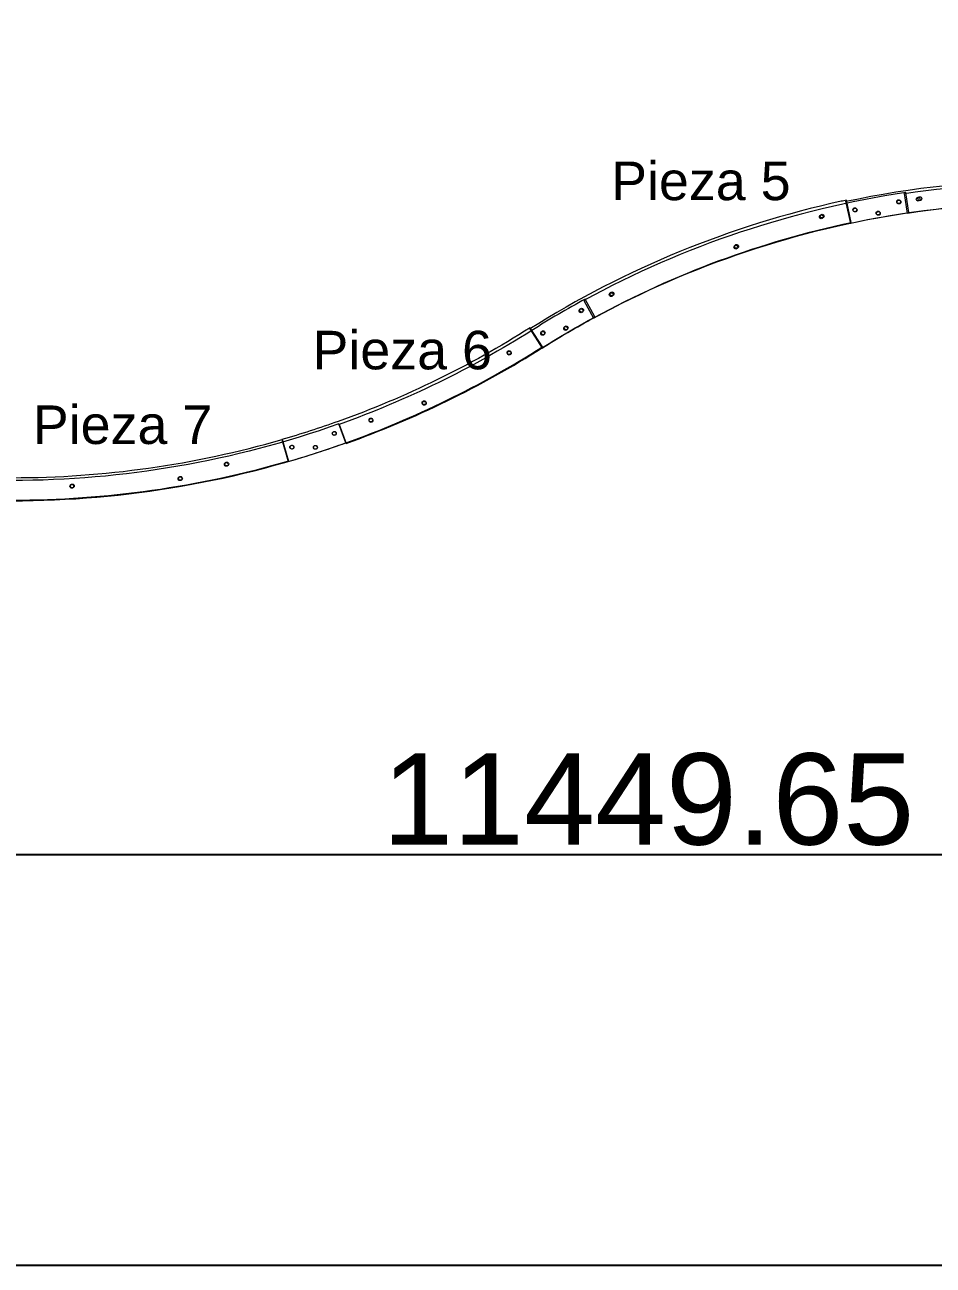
# Model space of a CAD drawing. Header units: millimetres. Extents: x -47944 to 26607, y -7127 to 10342.
# Drawn here: x -42202 to -40213, y -2751 to -34 of the extents above; entities that cross this region are included whole.
import ezdxf

# ---------------------------------------------------------------- set-up
doc = ezdxf.new("R2010")
doc.units = ezdxf.units.MM
doc.header["$MEASUREMENT"] = 0
doc.layers.add('CORTE', color=5, linetype='Continuous', lineweight=0)
doc.layers.add('MARCADO DE PISTAS', color=1, linetype='Continuous', lineweight=0)
doc.layers.add('PREDETERMINADO', color=7, linetype='Continuous')
doc.styles.add('PREDETERMINADO', font='arial.ttf')
doc.dimstyles.new('ESTILO DE COTA 01', dxfattribs={"dimscale": 200, "dimtxt": 1, "dimasz": 1, "dimexe": 0.5, "dimexo": 0.5, "dimgap": 0.09, "dimtad": 1, "dimtoh": 1, "dimzin": 1, "dimdsep": 46, "dimtxsty": 'PREDETERMINADO', "dimcen": 0.5, "dimazin": 0, "dimtfac": 1, "dimtdec": 4, "dimtix": 1, "dimtmove": 0, "dimatfit": 3, "dimfxl": 1, "dimtolj": 1, "dimtzin": 1, "dimarcsym": 0})

# ---------------------------------------------------------------- blocks, each defined once
blk = doc.blocks.new('BLOCK 85')
at = {"layer": 'CORTE', "color": 255, "lineweight": 5}
blk.add_open_spline([(4.5339, 4.233), (4.5339, 4.233), (4.5427, 4.1739), (4.5427, 4.1739), (4.8701, 4.2225), (5.2036, 4.2128), (5.5276, 4.1453), (5.5276, 4.1453), (5.703, 4.1087), (5.703, 4.1087), (5.703, 4.1087), (5.7152, 4.1672), (5.7152, 4.1672), (5.7152, 4.1672), (5.5398, 4.2037), (5.5398, 4.2037), (5.2088, 4.2727), (4.8683, 4.2826), (4.5339, 4.233)], degree=3, knots=[0, 0, 0, 0, 1, 1, 1, 2, 2, 2, 3, 3, 3, 4, 4, 4, 5, 5, 5, 6, 6, 6, 6], dxfattribs=at)
blk = doc.blocks.new('BLOCK 86')
at = {"layer": 'CORTE', "color": 255, "lineweight": 5}
blk.add_open_spline([(4.5798, 4.2161), (4.5798, 4.2192), (4.5773, 4.2217), (4.5742, 4.2217), (4.5711, 4.2217), (4.5686, 4.2192), (4.5686, 4.2161), (4.5686, 4.213), (4.5711, 4.2105), (4.5742, 4.2105), (4.5773, 4.2105), (4.5798, 4.213), (4.5798, 4.2161), (4.5798, 4.2161), (4.5798, 4.2161), (4.5798, 4.2161)], degree=3, knots=[0, 0, 0, 0, 1, 1, 1, 2, 2, 2, 3, 3, 3, 4, 4, 4, 5, 5, 5, 5], dxfattribs=at)
blk = doc.blocks.new('BLOCK 87')
at = {"layer": 'CORTE', "color": 255, "lineweight": 5}
blk.add_open_spline([(4.7398, 4.2181), (4.7398, 4.2212), (4.7373, 4.2237), (4.7342, 4.2237), (4.7312, 4.2237), (4.7287, 4.2212), (4.7287, 4.2181), (4.7287, 4.215), (4.7312, 4.2125), (4.7342, 4.2125), (4.7373, 4.2125), (4.7398, 4.215), (4.7398, 4.2181), (4.7398, 4.2181), (4.7398, 4.2181), (4.7398, 4.2181)], degree=3, knots=[0, 0, 0, 0, 1, 1, 1, 2, 2, 2, 3, 3, 3, 4, 4, 4, 5, 5, 5, 5], dxfattribs=at)
blk = doc.blocks.new('BLOCK 88')
at = {"layer": 'CORTE', "color": 255, "lineweight": 5}
blk.add_open_spline([(5.4242, 4.2036), (5.4242, 4.2067), (5.4217, 4.2092), (5.4186, 4.2092), (5.4155, 4.2092), (5.413, 4.2067), (5.413, 4.2036), (5.413, 4.2005), (5.4155, 4.198), (5.4186, 4.198), (5.4217, 4.198), (5.4242, 4.2005), (5.4242, 4.2036), (5.4242, 4.2036), (5.4242, 4.2036), (5.4242, 4.2036)], degree=3, knots=[0, 0, 0, 0, 1, 1, 1, 2, 2, 2, 3, 3, 3, 4, 4, 4, 5, 5, 5, 5], dxfattribs=at)
blk = doc.blocks.new('BLOCK 89')
at = {"layer": 'CORTE', "color": 255, "lineweight": 5}
blk.add_open_spline([(5.5628, 4.1772), (5.5628, 4.1804), (5.5603, 4.1829), (5.5572, 4.1829), (5.554, 4.1829), (5.5515, 4.1804), (5.5515, 4.1772), (5.5515, 4.1741), (5.554, 4.1715), (5.5572, 4.1715), (5.5603, 4.1715), (5.5628, 4.1741), (5.5628, 4.1772), (5.5628, 4.1772), (5.5628, 4.1772), (5.5628, 4.1772)], degree=3, knots=[0, 0, 0, 0, 1, 1, 1, 2, 2, 2, 3, 3, 3, 4, 4, 4, 5, 5, 5, 5], dxfattribs=at)
blk = doc.blocks.new('BLOCK 90')
at = {"layer": 'CORTE', "color": 255, "lineweight": 5}
blk.add_open_spline([(5.624, 4.1416), (5.624, 4.1447), (5.6215, 4.1473), (5.6184, 4.1473), (5.6152, 4.1473), (5.6127, 4.1447), (5.6127, 4.1416), (5.6127, 4.1384), (5.6152, 4.1359), (5.6184, 4.1359), (5.6215, 4.1359), (5.624, 4.1384), (5.624, 4.1416), (5.624, 4.1416), (5.624, 4.1416), (5.624, 4.1416)], degree=3, knots=[0, 0, 0, 0, 1, 1, 1, 2, 2, 2, 3, 3, 3, 4, 4, 4, 5, 5, 5, 5], dxfattribs=at)
blk = doc.blocks.new('BLOCK 91')
at = {"layer": 'CORTE', "color": 255, "lineweight": 5}
blk.add_open_spline([(5.6943, 4.1498), (5.6943, 4.1529), (5.6918, 4.1555), (5.6887, 4.1555), (5.6855, 4.1555), (5.683, 4.1529), (5.683, 4.1498), (5.683, 4.1466), (5.6855, 4.1441), (5.6887, 4.1441), (5.6918, 4.1441), (5.6943, 4.1466), (5.6943, 4.1498), (5.6943, 4.1498), (5.6943, 4.1498), (5.6943, 4.1498)], degree=3, knots=[0, 0, 0, 0, 1, 1, 1, 2, 2, 2, 3, 3, 3, 4, 4, 4, 5, 5, 5, 5], dxfattribs=at)
blk = doc.blocks.new('BLOCK 84')
at = {"layer": 'CORTE'}
for name in ['BLOCK 85', 'BLOCK 86', 'BLOCK 87', 'BLOCK 88', 'BLOCK 89', 'BLOCK 90', 'BLOCK 91']:
    blk.add_blockref(name, (0, 0), dxfattribs=at)
blk = doc.blocks.new('BLOCK 77')
at = {"layer": 'CORTE', "color": 255, "lineweight": 5}
blk.add_open_spline([(4.6103, 4.0981), (4.6103, 4.0981), (4.619, 4.039), (4.619, 4.039), (4.2929, 3.9906), (3.9778, 3.8851), (3.6883, 3.7273), (3.6883, 3.7273), (3.6597, 3.7797), (3.6597, 3.7797), (3.9554, 3.9409), (4.2772, 4.0486), (4.6103, 4.0981)], degree=3, knots=[0, 0, 0, 0, 1, 1, 1, 2, 2, 2, 3, 3, 3, 4, 4, 4, 4], dxfattribs=at)
blk = doc.blocks.new('BLOCK 78')
at = {"layer": 'CORTE', "color": 255, "lineweight": 5}
blk.add_open_spline([(3.746, 3.7969), (3.746, 3.8), (3.7435, 3.8025), (3.7404, 3.8025), (3.7373, 3.8025), (3.7348, 3.8), (3.7348, 3.7969), (3.7348, 3.7938), (3.7373, 3.7913), (3.7404, 3.7913), (3.7435, 3.7913), (3.746, 3.7938), (3.746, 3.7969), (3.746, 3.7969), (3.746, 3.7969), (3.746, 3.7969)], degree=3, knots=[0, 0, 0, 0, 1, 1, 1, 2, 2, 2, 3, 3, 3, 4, 4, 4, 5, 5, 5, 5], dxfattribs=at)
blk = doc.blocks.new('BLOCK 79')
at = {"layer": 'CORTE', "color": 255, "lineweight": 5}
blk.add_open_spline([(4.1139, 3.937), (4.1139, 3.9401), (4.1113, 3.9427), (4.1082, 3.9427), (4.1052, 3.9427), (4.1027, 3.9401), (4.1027, 3.937), (4.1027, 3.934), (4.1052, 3.9315), (4.1082, 3.9315), (4.1113, 3.9315), (4.1139, 3.934), (4.1139, 3.937), (4.1139, 3.937), (4.1139, 3.937), (4.1139, 3.937)], degree=3, knots=[0, 0, 0, 0, 1, 1, 1, 2, 2, 2, 3, 3, 3, 4, 4, 4, 5, 5, 5, 5], dxfattribs=at)
blk = doc.blocks.new('BLOCK 80')
at = {"layer": 'CORTE', "color": 255, "lineweight": 5}
blk.add_open_spline([(4.3663, 4.0266), (4.3663, 4.0297), (4.3638, 4.0322), (4.3607, 4.0322), (4.3576, 4.0322), (4.3551, 4.0297), (4.3551, 4.0266), (4.3551, 4.0235), (4.3576, 4.021), (4.3607, 4.021), (4.3638, 4.021), (4.3663, 4.0235), (4.3663, 4.0266), (4.3663, 4.0266), (4.3663, 4.0266), (4.3663, 4.0266)], degree=3, knots=[0, 0, 0, 0, 1, 1, 1, 2, 2, 2, 3, 3, 3, 4, 4, 4, 5, 5, 5, 5], dxfattribs=at)
blk = doc.blocks.new('BLOCK 81')
at = {"layer": 'CORTE', "color": 255, "lineweight": 5}
blk.add_open_spline([(4.4652, 4.0475), (4.4652, 4.0507), (4.4627, 4.0532), (4.4595, 4.0532), (4.4564, 4.0532), (4.4539, 4.0507), (4.4539, 4.0475), (4.4539, 4.0444), (4.4564, 4.0418), (4.4595, 4.0418), (4.4627, 4.0418), (4.4652, 4.0444), (4.4652, 4.0475), (4.4652, 4.0475), (4.4652, 4.0475), (4.4652, 4.0475)], degree=3, knots=[0, 0, 0, 0, 1, 1, 1, 2, 2, 2, 3, 3, 3, 4, 4, 4, 5, 5, 5, 5], dxfattribs=at)
blk = doc.blocks.new('BLOCK 82')
at = {"layer": 'CORTE', "color": 255, "lineweight": 5}
blk.add_open_spline([(4.5339, 4.0377), (4.5339, 4.0409), (4.5314, 4.0434), (4.5282, 4.0434), (4.5251, 4.0434), (4.5225, 4.0409), (4.5225, 4.0377), (4.5225, 4.0346), (4.5251, 4.0321), (4.5282, 4.0321), (4.5314, 4.0321), (4.5339, 4.0346), (4.5339, 4.0377), (4.5339, 4.0377), (4.5339, 4.0377), (4.5339, 4.0377)], degree=3, knots=[0, 0, 0, 0, 1, 1, 1, 2, 2, 2, 3, 3, 3, 4, 4, 4, 5, 5, 5, 5], dxfattribs=at)
blk = doc.blocks.new('BLOCK 83')
at = {"layer": 'CORTE', "color": 255, "lineweight": 5}
blk.add_open_spline([(4.5946, 4.0711), (4.5946, 4.0743), (4.5921, 4.0768), (4.5889, 4.0768), (4.5858, 4.0768), (4.5833, 4.0743), (4.5833, 4.0711), (4.5833, 4.068), (4.5858, 4.0655), (4.5889, 4.0655), (4.5921, 4.0655), (4.5946, 4.068), (4.5946, 4.0711), (4.5946, 4.0711), (4.5946, 4.0711), (4.5946, 4.0711)], degree=3, knots=[0, 0, 0, 0, 1, 1, 1, 2, 2, 2, 3, 3, 3, 4, 4, 4, 5, 5, 5, 5], dxfattribs=at)
blk = doc.blocks.new('BLOCK 76')
at = {"layer": 'CORTE'}
for name in ['BLOCK 77', 'BLOCK 83', 'BLOCK 80', 'BLOCK 81', 'BLOCK 82', 'BLOCK 79', 'BLOCK 78']:
    blk.add_blockref(name, (0, 0), dxfattribs=at)
blk = doc.blocks.new('BLOCK 61')
at = {"layer": 'CORTE', "color": 255, "lineweight": 5}
blk.add_open_spline([(2.9733, 3.5206), (2.9733, 3.5236), (2.9708, 3.5261), (2.9677, 3.5261), (2.9646, 3.5261), (2.9621, 3.5236), (2.9621, 3.5206), (2.9621, 3.5174), (2.9646, 3.5149), (2.9677, 3.5149), (2.9708, 3.5149), (2.9733, 3.5174), (2.9733, 3.5206), (2.9733, 3.5206), (2.9733, 3.5206), (2.9733, 3.5206)], degree=3, knots=[0, 0, 0, 0, 1, 1, 1, 2, 2, 2, 3, 3, 3, 4, 4, 4, 5, 5, 5, 5], dxfattribs=at)
blk = doc.blocks.new('BLOCK 62')
at = {"layer": 'CORTE', "color": 255, "lineweight": 5}
blk.add_open_spline([(3.1303, 3.5714), (3.1303, 3.5745), (3.1278, 3.577), (3.1247, 3.577), (3.1216, 3.577), (3.1191, 3.5745), (3.1191, 3.5714), (3.1191, 3.5683), (3.1216, 3.5658), (3.1247, 3.5658), (3.1278, 3.5658), (3.1303, 3.5683), (3.1303, 3.5714), (3.1303, 3.5714), (3.1303, 3.5714), (3.1303, 3.5714)], degree=3, knots=[0, 0, 0, 0, 1, 1, 1, 2, 2, 2, 3, 3, 3, 4, 4, 4, 5, 5, 5, 5], dxfattribs=at)
blk = doc.blocks.new('BLOCK 63')
at = {"layer": 'CORTE', "color": 255, "lineweight": 5}
blk.add_open_spline([(3.3812, 3.7196), (3.3812, 3.7227), (3.3786, 3.7252), (3.3756, 3.7252), (3.3725, 3.7252), (3.37, 3.7227), (3.37, 3.7196), (3.37, 3.7165), (3.3725, 3.714), (3.3756, 3.714), (3.3786, 3.714), (3.3812, 3.7165), (3.3812, 3.7196), (3.3812, 3.7196), (3.3812, 3.7196), (3.3812, 3.7196)], degree=3, knots=[0, 0, 0, 0, 1, 1, 1, 2, 2, 2, 3, 3, 3, 4, 4, 4, 5, 5, 5, 5], dxfattribs=at)
blk = doc.blocks.new('BLOCK 64')
at = {"layer": 'CORTE', "color": 255, "lineweight": 5}
blk.add_open_spline([(2.874, 3.5092), (3.073, 3.5804), (3.2635, 3.6734), (3.4421, 3.7865), (3.4937, 3.8191), (3.5464, 3.85), (3.5999, 3.8792), (3.5999, 3.8792), (3.6285, 3.8267), (3.6285, 3.8267), (3.5761, 3.7981), (3.5246, 3.7679), (3.4741, 3.736), (3.2918, 3.6206), (3.0973, 3.5257), (2.8941, 3.453), (2.8941, 3.453), (2.874, 3.5092), (2.874, 3.5092)], degree=3, knots=[0, 0, 0, 0, 1, 1, 1, 2, 2, 2, 3, 3, 3, 4, 4, 4, 5, 5, 5, 6, 6, 6, 6], dxfattribs=at)
blk = doc.blocks.new('BLOCK 65')
at = {"layer": 'CORTE', "color": 255, "lineweight": 5}
blk.add_open_spline([(3.4815, 3.7798), (3.4815, 3.7829), (3.479, 3.7854), (3.4759, 3.7854), (3.4727, 3.7854), (3.4702, 3.7829), (3.4702, 3.7798), (3.4702, 3.7767), (3.4727, 3.7741), (3.4759, 3.7741), (3.479, 3.7741), (3.4815, 3.7767), (3.4815, 3.7798), (3.4815, 3.7798), (3.4815, 3.7798), (3.4815, 3.7798)], degree=3, knots=[0, 0, 0, 0, 1, 1, 1, 2, 2, 2, 3, 3, 3, 4, 4, 4, 5, 5, 5, 5], dxfattribs=at)
blk = doc.blocks.new('BLOCK 66')
at = {"layer": 'CORTE', "color": 255, "lineweight": 5}
blk.add_open_spline([(3.5494, 3.7942), (3.5494, 3.7974), (3.5469, 3.7999), (3.5437, 3.7999), (3.5406, 3.7999), (3.5381, 3.7974), (3.5381, 3.7942), (3.5381, 3.7911), (3.5406, 3.7886), (3.5437, 3.7886), (3.5469, 3.7886), (3.5494, 3.7911), (3.5494, 3.7942), (3.5494, 3.7942), (3.5494, 3.7942), (3.5494, 3.7942)], degree=3, knots=[0, 0, 0, 0, 1, 1, 1, 2, 2, 2, 3, 3, 3, 4, 4, 4, 5, 5, 5, 5], dxfattribs=at)
blk = doc.blocks.new('BLOCK 67')
at = {"layer": 'CORTE', "color": 255, "lineweight": 5}
blk.add_open_spline([(3.5949, 3.8465), (3.5949, 3.8496), (3.5924, 3.8522), (3.5892, 3.8522), (3.5861, 3.8522), (3.5836, 3.8496), (3.5836, 3.8465), (3.5836, 3.8434), (3.5861, 3.8408), (3.5892, 3.8408), (3.5924, 3.8408), (3.5949, 3.8434), (3.5949, 3.8465), (3.5949, 3.8465), (3.5949, 3.8465), (3.5949, 3.8465)], degree=3, knots=[0, 0, 0, 0, 1, 1, 1, 2, 2, 2, 3, 3, 3, 4, 4, 4, 5, 5, 5, 5], dxfattribs=at)
blk = doc.blocks.new('BLOCK 60')
at = {"layer": 'CORTE'}
for name in ['BLOCK 64', 'BLOCK 67', 'BLOCK 65', 'BLOCK 66', 'BLOCK 63', 'BLOCK 62', 'BLOCK 61']:
    blk.add_blockref(name, (0, 0), dxfattribs=at)
blk = doc.blocks.new('*D267')
at = {"layer": 'Defpoints', "color": 0}
for p in [(-46561.6, -1076.2), (-35111.9, -1076.2), (-35111.9, -1851.2)]:
    blk.add_point(p, dxfattribs=at)
at = {"layer": 'MARCADO DE PISTAS', "color": 0, "lineweight": -2}
for p, q in [((-46561.6, -1176.2), (-46561.6, -1951.2)), ((-35111.9, -1176.2), (-35111.9, -1951.2)), ((-46361.6, -1851.2), (-35311.9, -1851.2))]:
    blk.add_line(p, q, dxfattribs=at)
at = {"layer": 'MARCADO DE PISTAS', "color": 0}
for points in [[(-46361.6, -1817.9), (-46361.6, -1884.5), (-46561.6, -1851.2)], [(-35311.9, -1884.5), (-35311.9, -1817.9), (-35111.9, -1851.2)]]:
    blk.add_solid(points, dxfattribs=at)
at = {"layer": 'MARCADO DE PISTAS', "color": 0, "insert": (-40836.7, -1731.1), "char_height": 200, "attachment_point": 5, "style": 'PREDETERMINADO'}
blk.add_mtext('\\A1;11449.65', dxfattribs=at)
blk = doc.blocks.new('BLOCK 53')
at = {"layer": 'CORTE', "color": 255, "lineweight": 5}
blk.add_open_spline([(3.3812, 4.0518), (3.3812, 4.0518), (3.4171, 3.995), (3.4171, 3.995), (3.2348, 3.8796), (3.0403, 3.7846), (2.8372, 3.712), (2.7809, 3.6919), (2.7241, 3.6735), (2.6667, 3.6568), (2.6667, 3.6568), (2.648, 3.7214), (2.648, 3.7214), (2.7041, 3.7376), (2.7596, 3.7556), (2.8146, 3.7752), (3.013, 3.8462), (3.2031, 3.939), (3.3812, 4.0518)], degree=3, knots=[0, 0, 0, 0, 1, 1, 1, 2, 2, 2, 3, 3, 3, 4, 4, 4, 5, 5, 5, 6, 6, 6, 6], dxfattribs=at)
blk = doc.blocks.new('BLOCK 54')
at = {"layer": 'CORTE', "color": 255, "lineweight": 5}
blk.add_open_spline([(2.9164, 3.7795), (2.9164, 3.7826), (2.9139, 3.7851), (2.9108, 3.7851), (2.9077, 3.7851), (2.9052, 3.7826), (2.9052, 3.7795), (2.9052, 3.7764), (2.9077, 3.7739), (2.9108, 3.7739), (2.9139, 3.7739), (2.9164, 3.7764), (2.9164, 3.7795), (2.9164, 3.7795), (2.9164, 3.7795), (2.9164, 3.7795)], degree=3, knots=[0, 0, 0, 0, 1, 1, 1, 2, 2, 2, 3, 3, 3, 4, 4, 4, 5, 5, 5, 5], dxfattribs=at)
blk = doc.blocks.new('BLOCK 55')
at = {"layer": 'CORTE', "color": 255, "lineweight": 5}
blk.add_open_spline([(3.0733, 3.8303), (3.0733, 3.8334), (3.0708, 3.8359), (3.0677, 3.8359), (3.0646, 3.8359), (3.0621, 3.8334), (3.0621, 3.8303), (3.0621, 3.8272), (3.0646, 3.8248), (3.0677, 3.8248), (3.0708, 3.8248), (3.0733, 3.8272), (3.0733, 3.8303), (3.0733, 3.8303), (3.0733, 3.8303), (3.0733, 3.8303)], degree=3, knots=[0, 0, 0, 0, 1, 1, 1, 2, 2, 2, 3, 3, 3, 4, 4, 4, 5, 5, 5, 5], dxfattribs=at)
blk = doc.blocks.new('BLOCK 56')
at = {"layer": 'CORTE', "color": 255, "lineweight": 5}
blk.add_open_spline([(3.3242, 3.9785), (3.3242, 3.9816), (3.3217, 3.9841), (3.3186, 3.9841), (3.3155, 3.9841), (3.313, 3.9816), (3.313, 3.9785), (3.313, 3.9755), (3.3155, 3.9729), (3.3186, 3.9729), (3.3217, 3.9729), (3.3242, 3.9755), (3.3242, 3.9785), (3.3242, 3.9785), (3.3242, 3.9785), (3.3242, 3.9785)], degree=3, knots=[0, 0, 0, 0, 1, 1, 1, 2, 2, 2, 3, 3, 3, 4, 4, 4, 5, 5, 5, 5], dxfattribs=at)
blk = doc.blocks.new('BLOCK 57')
at = {"layer": 'CORTE', "color": 255, "lineweight": 5}
blk.add_open_spline([(2.6836, 3.6992), (2.6836, 3.7023), (2.6811, 3.7048), (2.678, 3.7048), (2.6748, 3.7048), (2.6723, 3.7023), (2.6723, 3.6992), (2.6723, 3.696), (2.6748, 3.6935), (2.678, 3.6935), (2.6811, 3.6935), (2.6836, 3.696), (2.6836, 3.6992), (2.6836, 3.6992), (2.6836, 3.6992), (2.6836, 3.6992)], degree=3, knots=[0, 0, 0, 0, 1, 1, 1, 2, 2, 2, 3, 3, 3, 4, 4, 4, 5, 5, 5, 5], dxfattribs=at)
blk = doc.blocks.new('BLOCK 58')
at = {"layer": 'CORTE', "color": 255, "lineweight": 5}
blk.add_open_spline([(2.753, 3.6986), (2.753, 3.7018), (2.7505, 3.7043), (2.7473, 3.7043), (2.7442, 3.7043), (2.7417, 3.7018), (2.7417, 3.6986), (2.7417, 3.6955), (2.7442, 3.6929), (2.7473, 3.6929), (2.7505, 3.6929), (2.753, 3.6955), (2.753, 3.6986), (2.753, 3.6986), (2.753, 3.6986), (2.753, 3.6986)], degree=3, knots=[0, 0, 0, 0, 1, 1, 1, 2, 2, 2, 3, 3, 3, 4, 4, 4, 5, 5, 5, 5], dxfattribs=at)
blk = doc.blocks.new('BLOCK 59')
at = {"layer": 'CORTE', "color": 255, "lineweight": 5}
blk.add_open_spline([(2.8087, 3.7398), (2.8087, 3.7429), (2.8062, 3.7455), (2.8031, 3.7455), (2.7999, 3.7455), (2.7974, 3.7429), (2.7974, 3.7398), (2.7974, 3.7366), (2.7999, 3.7341), (2.8031, 3.7341), (2.8062, 3.7341), (2.8087, 3.7366), (2.8087, 3.7398), (2.8087, 3.7398), (2.8087, 3.7398), (2.8087, 3.7398)], degree=3, knots=[0, 0, 0, 0, 1, 1, 1, 2, 2, 2, 3, 3, 3, 4, 4, 4, 5, 5, 5, 5], dxfattribs=at)
blk = doc.blocks.new('BLOCK 52')
at = {"layer": 'CORTE'}
for name in ['BLOCK 53', 'BLOCK 56', 'BLOCK 55', 'BLOCK 54', 'BLOCK 59', 'BLOCK 57', 'BLOCK 58']:
    blk.add_blockref(name, (0, 0), dxfattribs=at)
blk = doc.blocks.new('BLOCK 69')
at = {"layer": 'CORTE', "color": 255, "lineweight": 5}
blk.add_open_spline([(3.5496, 4.2584), (3.5496, 4.2615), (3.5471, 4.2641), (3.544, 4.2641), (3.5409, 4.2641), (3.5384, 4.2615), (3.5384, 4.2584), (3.5384, 4.2553), (3.5409, 4.2528), (3.544, 4.2528), (3.5471, 4.2528), (3.5496, 4.2553), (3.5496, 4.2584), (3.5496, 4.2584), (3.5496, 4.2584), (3.5496, 4.2584)], degree=3, knots=[0, 0, 0, 0, 1, 1, 1, 2, 2, 2, 3, 3, 3, 4, 4, 4, 5, 5, 5, 5], dxfattribs=at)
blk = doc.blocks.new('BLOCK 70')
at = {"layer": 'CORTE', "color": 255, "lineweight": 5}
blk.add_open_spline([(3.9174, 4.3985), (3.9174, 4.4017), (3.9149, 4.4042), (3.9118, 4.4042), (3.9087, 4.4042), (3.9062, 4.4017), (3.9062, 4.3985), (3.9062, 4.3955), (3.9087, 4.393), (3.9118, 4.393), (3.9149, 4.393), (3.9174, 4.3955), (3.9174, 4.3985), (3.9174, 4.3985), (3.9174, 4.3985), (3.9174, 4.3985)], degree=3, knots=[0, 0, 0, 0, 1, 1, 1, 2, 2, 2, 3, 3, 3, 4, 4, 4, 5, 5, 5, 5], dxfattribs=at)
blk = doc.blocks.new('BLOCK 71')
at = {"layer": 'CORTE', "color": 255, "lineweight": 5}
blk.add_open_spline([(4.1699, 4.4881), (4.1699, 4.4912), (4.1673, 4.4937), (4.1643, 4.4937), (4.1612, 4.4937), (4.1587, 4.4912), (4.1587, 4.4881), (4.1587, 4.485), (4.1612, 4.4825), (4.1643, 4.4825), (4.1673, 4.4825), (4.1699, 4.485), (4.1699, 4.4881), (4.1699, 4.4881), (4.1699, 4.4881), (4.1699, 4.4881)], degree=3, knots=[0, 0, 0, 0, 1, 1, 1, 2, 2, 2, 3, 3, 3, 4, 4, 4, 5, 5, 5, 5], dxfattribs=at)
blk = doc.blocks.new('BLOCK 72')
at = {"layer": 'CORTE', "color": 255, "lineweight": 5}
blk.add_open_spline([(3.3014, 4.1548), (3.5836, 4.3329), (3.8946, 4.4604), (4.2205, 4.5317), (4.2257, 4.5329), (4.2309, 4.5339), (4.236, 4.5351), (4.236, 4.5351), (4.25, 4.4694), (4.25, 4.4694), (3.9851, 4.4129), (3.7297, 4.3184), (3.4918, 4.1888), (3.4394, 4.1602), (3.3879, 4.13), (3.3374, 4.0981), (3.3374, 4.0981), (3.3014, 4.1548), (3.3014, 4.1548)], degree=3, knots=[0, 0, 0, 0, 1, 1, 1, 2, 2, 2, 3, 3, 3, 4, 4, 4, 5, 5, 5, 6, 6, 6, 6], dxfattribs=at)
blk = doc.blocks.new('BLOCK 73')
at = {"layer": 'CORTE', "color": 255, "lineweight": 5}
blk.add_open_spline([(3.3448, 4.1418), (3.3448, 4.145), (3.3423, 4.1475), (3.3392, 4.1475), (3.336, 4.1475), (3.3335, 4.145), (3.3335, 4.1418), (3.3335, 4.1387), (3.336, 4.1361), (3.3392, 4.1361), (3.3423, 4.1361), (3.3448, 4.1387), (3.3448, 4.1418), (3.3448, 4.1418), (3.3448, 4.1418), (3.3448, 4.1418)], degree=3, knots=[0, 0, 0, 0, 1, 1, 1, 2, 2, 2, 3, 3, 3, 4, 4, 4, 5, 5, 5, 5], dxfattribs=at)
blk = doc.blocks.new('BLOCK 74')
at = {"layer": 'CORTE', "color": 255, "lineweight": 5}
blk.add_open_spline([(3.4127, 4.1563), (3.4127, 4.1594), (3.4102, 4.162), (3.407, 4.162), (3.4039, 4.162), (3.4014, 4.1594), (3.4014, 4.1563), (3.4014, 4.1532), (3.4039, 4.1506), (3.407, 4.1506), (3.4102, 4.1506), (3.4127, 4.1532), (3.4127, 4.1563), (3.4127, 4.1563), (3.4127, 4.1563), (3.4127, 4.1563)], degree=3, knots=[0, 0, 0, 0, 1, 1, 1, 2, 2, 2, 3, 3, 3, 4, 4, 4, 5, 5, 5, 5], dxfattribs=at)
blk = doc.blocks.new('BLOCK 75')
at = {"layer": 'CORTE', "color": 255, "lineweight": 5}
blk.add_open_spline([(3.4582, 4.2086), (3.4582, 4.2117), (3.4556, 4.2142), (3.4525, 4.2142), (3.4494, 4.2142), (3.4468, 4.2117), (3.4468, 4.2086), (3.4468, 4.2054), (3.4494, 4.2029), (3.4525, 4.2029), (3.4556, 4.2029), (3.4582, 4.2054), (3.4582, 4.2086), (3.4582, 4.2086), (3.4582, 4.2086), (3.4582, 4.2086)], degree=3, knots=[0, 0, 0, 0, 1, 1, 1, 2, 2, 2, 3, 3, 3, 4, 4, 4, 5, 5, 5, 5], dxfattribs=at)
blk = doc.blocks.new('BLOCK 68')
at = {"layer": 'CORTE'}
for name in ['BLOCK 72', 'BLOCK 71', 'BLOCK 70', 'BLOCK 69', 'BLOCK 75', 'BLOCK 73', 'BLOCK 74']:
    blk.add_blockref(name, (0, 0), dxfattribs=at)
blk = doc.blocks.new('BLOCK 93')
at = {"layer": 'CORTE', "color": 255, "lineweight": 5}
blk.add_open_spline([(5.4958, 4.4486), (5.1049, 4.5301), (4.7012, 4.5292), (4.3106, 4.446), (4.3106, 4.446), (4.3246, 4.3803), (4.3246, 4.3803), (4.7061, 4.4615), (5.1003, 4.4624), (5.4821, 4.3828), (5.4821, 4.3828), (5.4958, 4.4486), (5.4958, 4.4486)], degree=3, knots=[0, 0, 0, 0, 1, 1, 1, 2, 2, 2, 3, 3, 3, 4, 4, 4, 4], dxfattribs=at)
blk = doc.blocks.new('BLOCK 94')
at = {"layer": 'CORTE', "color": 255, "lineweight": 5}
blk.add_open_spline([(4.5343, 4.4536), (4.5343, 4.4567), (4.5318, 4.4592), (4.5287, 4.4592), (4.5256, 4.4592), (4.5231, 4.4567), (4.5231, 4.4536), (4.5231, 4.4505), (4.5256, 4.448), (4.5287, 4.448), (4.5318, 4.448), (4.5343, 4.4505), (4.5343, 4.4536), (4.5343, 4.4536), (4.5343, 4.4536), (4.5343, 4.4536)], degree=3, knots=[0, 0, 0, 0, 1, 1, 1, 2, 2, 2, 3, 3, 3, 4, 4, 4, 5, 5, 5, 5], dxfattribs=at)
blk = doc.blocks.new('BLOCK 95')
at = {"layer": 'CORTE', "color": 255, "lineweight": 5}
blk.add_open_spline([(4.6943, 4.4557), (4.6943, 4.4587), (4.6918, 4.4613), (4.6887, 4.4613), (4.6857, 4.4613), (4.6831, 4.4587), (4.6831, 4.4557), (4.6831, 4.4526), (4.6857, 4.4501), (4.6887, 4.4501), (4.6918, 4.4501), (4.6943, 4.4526), (4.6943, 4.4557), (4.6943, 4.4557), (4.6943, 4.4557), (4.6943, 4.4557)], degree=3, knots=[0, 0, 0, 0, 1, 1, 1, 2, 2, 2, 3, 3, 3, 4, 4, 4, 5, 5, 5, 5], dxfattribs=at)
blk = doc.blocks.new('BLOCK 96')
at = {"layer": 'CORTE', "color": 255, "lineweight": 5}
blk.add_open_spline([(5.3787, 4.4411), (5.3787, 4.4442), (5.3762, 4.4467), (5.3731, 4.4467), (5.37, 4.4467), (5.3675, 4.4442), (5.3675, 4.4411), (5.3675, 4.438), (5.37, 4.4355), (5.3731, 4.4355), (5.3762, 4.4355), (5.3787, 4.438), (5.3787, 4.4411), (5.3787, 4.4411), (5.3787, 4.4411), (5.3787, 4.4411)], degree=3, knots=[0, 0, 0, 0, 1, 1, 1, 2, 2, 2, 3, 3, 3, 4, 4, 4, 5, 5, 5, 5], dxfattribs=at)
blk = doc.blocks.new('BLOCK 97')
at = {"layer": 'CORTE', "color": 255, "lineweight": 5}
blk.add_open_spline([(4.3433, 4.4199), (4.3433, 4.4231), (4.3408, 4.4256), (4.3377, 4.4256), (4.3345, 4.4256), (4.332, 4.4231), (4.332, 4.4199), (4.332, 4.4168), (4.3345, 4.4143), (4.3377, 4.4143), (4.3408, 4.4143), (4.3433, 4.4168), (4.3433, 4.4199), (4.3433, 4.4199), (4.3433, 4.4199), (4.3433, 4.4199)], degree=3, knots=[0, 0, 0, 0, 1, 1, 1, 2, 2, 2, 3, 3, 3, 4, 4, 4, 5, 5, 5, 5], dxfattribs=at)
blk = doc.blocks.new('BLOCK 98')
at = {"layer": 'CORTE', "color": 255, "lineweight": 5}
blk.add_open_spline([(4.412, 4.4102), (4.412, 4.4133), (4.4095, 4.4159), (4.4064, 4.4159), (4.4032, 4.4159), (4.4007, 4.4133), (4.4007, 4.4102), (4.4007, 4.407), (4.4032, 4.4045), (4.4064, 4.4045), (4.4095, 4.4045), (4.412, 4.407), (4.412, 4.4102), (4.412, 4.4102), (4.412, 4.4102), (4.412, 4.4102)], degree=3, knots=[0, 0, 0, 0, 1, 1, 1, 2, 2, 2, 3, 3, 3, 4, 4, 4, 5, 5, 5, 5], dxfattribs=at)
blk = doc.blocks.new('BLOCK 99')
at = {"layer": 'CORTE', "color": 255, "lineweight": 5}
blk.add_open_spline([(4.4727, 4.4435), (4.4727, 4.4467), (4.4702, 4.4492), (4.4671, 4.4492), (4.4639, 4.4492), (4.4614, 4.4467), (4.4614, 4.4435), (4.4614, 4.4404), (4.4639, 4.4379), (4.4671, 4.4379), (4.4702, 4.4379), (4.4727, 4.4404), (4.4727, 4.4435), (4.4727, 4.4435), (4.4727, 4.4435), (4.4727, 4.4435)], degree=3, knots=[0, 0, 0, 0, 1, 1, 1, 2, 2, 2, 3, 3, 3, 4, 4, 4, 5, 5, 5, 5], dxfattribs=at)
blk = doc.blocks.new('BLOCK 92')
at = {"layer": 'CORTE'}
for name in ['BLOCK 93', 'BLOCK 99', 'BLOCK 94', 'BLOCK 95', 'BLOCK 96', 'BLOCK 97', 'BLOCK 98']:
    blk.add_blockref(name, (0, 0), dxfattribs=at)
blk = doc.blocks.new('BLOCK 45')
at = {"layer": 'CORTE', "color": 255, "lineweight": 5}
blk.add_open_spline([(2.0605, 3.1987), (2.0605, 3.2018), (2.0581, 3.2043), (2.055, 3.2043), (2.0519, 3.2043), (2.0494, 3.2018), (2.0494, 3.1987), (2.0494, 3.1956), (2.0519, 3.1931), (2.055, 3.1931), (2.0581, 3.1931), (2.0605, 3.1956), (2.0605, 3.1987), (2.0605, 3.1987), (2.0605, 3.1987), (2.0605, 3.1987)], degree=3, knots=[0, 0, 0, 0, 1, 1, 1, 2, 2, 2, 3, 3, 3, 4, 4, 4, 5, 5, 5, 5], dxfattribs=at)
blk = doc.blocks.new('BLOCK 46')
at = {"layer": 'CORTE', "color": 255, "lineweight": 5}
blk.add_open_spline([(2.38, 3.2211), (2.38, 3.2242), (2.3775, 3.2267), (2.3744, 3.2267), (2.3713, 3.2267), (2.3688, 3.2242), (2.3688, 3.2211), (2.3688, 3.218), (2.3713, 3.2155), (2.3744, 3.2155), (2.3775, 3.2155), (2.38, 3.218), (2.38, 3.2211), (2.38, 3.2211), (2.38, 3.2211), (2.38, 3.2211)], degree=3, knots=[0, 0, 0, 0, 1, 1, 1, 2, 2, 2, 3, 3, 3, 4, 4, 4, 5, 5, 5, 5], dxfattribs=at)
blk = doc.blocks.new('BLOCK 47')
at = {"layer": 'CORTE', "color": 255, "lineweight": 5}
blk.add_open_spline([(2.5167, 3.2635), (2.5167, 3.2666), (2.5142, 3.2691), (2.5111, 3.2691), (2.508, 3.2691), (2.5055, 3.2666), (2.5055, 3.2635), (2.5055, 3.2604), (2.508, 3.2579), (2.5111, 3.2579), (2.5142, 3.2579), (2.5167, 3.2604), (2.5167, 3.2635), (2.5167, 3.2635), (2.5167, 3.2635), (2.5167, 3.2635)], degree=3, knots=[0, 0, 0, 0, 1, 1, 1, 2, 2, 2, 3, 3, 3, 4, 4, 4, 5, 5, 5, 5], dxfattribs=at)
blk = doc.blocks.new('BLOCK 48')
at = {"layer": 'CORTE', "color": 255, "lineweight": 5}
blk.add_open_spline([(2.8635, 3.3269), (2.5473, 3.2138), (2.214, 3.156), (1.8782, 3.156), (1.8782, 3.156), (1.8782, 3.2157), (1.8782, 3.2157), (2.2072, 3.2157), (2.5337, 3.2723), (2.8434, 3.3831), (2.8434, 3.3831), (2.8635, 3.3269), (2.8635, 3.3269)], degree=3, knots=[0, 0, 0, 0, 1, 1, 1, 2, 2, 2, 3, 3, 3, 4, 4, 4, 4], dxfattribs=at)
blk = doc.blocks.new('BLOCK 49')
at = {"layer": 'CORTE', "color": 255, "lineweight": 5}
blk.add_open_spline([(2.71, 3.3141), (2.71, 3.3172), (2.7074, 3.3197), (2.7043, 3.3197), (2.7012, 3.3197), (2.6986, 3.3172), (2.6986, 3.3141), (2.6986, 3.3109), (2.7012, 3.3084), (2.7043, 3.3084), (2.7074, 3.3084), (2.71, 3.3109), (2.71, 3.3141), (2.71, 3.3141), (2.71, 3.3141), (2.71, 3.3141)], degree=3, knots=[0, 0, 0, 0, 1, 1, 1, 2, 2, 2, 3, 3, 3, 4, 4, 4, 5, 5, 5, 5], dxfattribs=at)
blk = doc.blocks.new('BLOCK 50')
at = {"layer": 'CORTE', "color": 255, "lineweight": 5}
blk.add_open_spline([(2.7794, 3.3135), (2.7794, 3.3167), (2.7768, 3.3192), (2.7737, 3.3192), (2.7706, 3.3192), (2.768, 3.3167), (2.768, 3.3135), (2.768, 3.3104), (2.7706, 3.3079), (2.7737, 3.3079), (2.7768, 3.3079), (2.7794, 3.3104), (2.7794, 3.3135), (2.7794, 3.3135), (2.7794, 3.3135), (2.7794, 3.3135)], degree=3, knots=[0, 0, 0, 0, 1, 1, 1, 2, 2, 2, 3, 3, 3, 4, 4, 4, 5, 5, 5, 5], dxfattribs=at)
blk = doc.blocks.new('BLOCK 51')
at = {"layer": 'CORTE', "color": 255, "lineweight": 5}
blk.add_open_spline([(2.8351, 3.3547), (2.8351, 3.3578), (2.8325, 3.3604), (2.8294, 3.3604), (2.8263, 3.3604), (2.8238, 3.3578), (2.8238, 3.3547), (2.8238, 3.3516), (2.8263, 3.3491), (2.8294, 3.3491), (2.8325, 3.3491), (2.8351, 3.3516), (2.8351, 3.3547), (2.8351, 3.3547), (2.8351, 3.3547), (2.8351, 3.3547)], degree=3, knots=[0, 0, 0, 0, 1, 1, 1, 2, 2, 2, 3, 3, 3, 4, 4, 4, 5, 5, 5, 5], dxfattribs=at)
blk = doc.blocks.new('BLOCK 44')
at = {"layer": 'CORTE'}
for name in ['BLOCK 48', 'BLOCK 51', 'BLOCK 49', 'BLOCK 50', 'BLOCK 47', 'BLOCK 46', 'BLOCK 45']:
    blk.add_blockref(name, (0, 0), dxfattribs=at)
blk = doc.blocks.new('BLOCK 37')
at = {"layer": 'CORTE', "color": 255, "lineweight": 5}
blk.add_open_spline([(2.0514, 3.6996), (2.0514, 3.7027), (2.0489, 3.7052), (2.0458, 3.7052), (2.0427, 3.7052), (2.0402, 3.7027), (2.0402, 3.6996), (2.0402, 3.6965), (2.0427, 3.694), (2.0458, 3.694), (2.0489, 3.694), (2.0514, 3.6965), (2.0514, 3.6996), (2.0514, 3.6996), (2.0514, 3.6996), (2.0514, 3.6996)], degree=3, knots=[0, 0, 0, 0, 1, 1, 1, 2, 2, 2, 3, 3, 3, 4, 4, 4, 5, 5, 5, 5], dxfattribs=at)
blk = doc.blocks.new('BLOCK 38')
at = {"layer": 'CORTE', "color": 255, "lineweight": 5}
blk.add_open_spline([(2.3708, 3.7219), (2.3708, 3.725), (2.3683, 3.7275), (2.3653, 3.7275), (2.3622, 3.7275), (2.3596, 3.725), (2.3596, 3.7219), (2.3596, 3.7188), (2.3622, 3.7163), (2.3653, 3.7163), (2.3683, 3.7163), (2.3708, 3.7188), (2.3708, 3.7219), (2.3708, 3.7219), (2.3708, 3.7219), (2.3708, 3.7219)], degree=3, knots=[0, 0, 0, 0, 1, 1, 1, 2, 2, 2, 3, 3, 3, 4, 4, 4, 5, 5, 5, 5], dxfattribs=at)
blk = doc.blocks.new('BLOCK 39')
at = {"layer": 'CORTE', "color": 255, "lineweight": 5}
blk.add_open_spline([(2.5076, 3.7643), (2.5076, 3.7674), (2.5051, 3.7699), (2.502, 3.7699), (2.4989, 3.7699), (2.4964, 3.7674), (2.4964, 3.7643), (2.4964, 3.7613), (2.4989, 3.7588), (2.502, 3.7588), (2.5051, 3.7588), (2.5076, 3.7613), (2.5076, 3.7643), (2.5076, 3.7643), (2.5076, 3.7643), (2.5076, 3.7643)], degree=3, knots=[0, 0, 0, 0, 1, 1, 1, 2, 2, 2, 3, 3, 3, 4, 4, 4, 5, 5, 5, 5], dxfattribs=at)
blk = doc.blocks.new('BLOCK 40')
at = {"layer": 'CORTE', "color": 255, "lineweight": 5}
blk.add_open_spline([(2.6652, 3.8371), (2.4065, 3.7621), (2.1385, 3.724), (1.8691, 3.724), (1.8691, 3.724), (1.6899, 3.724), (1.6899, 3.724), (1.6899, 3.724), (1.6899, 3.6568), (1.6899, 3.6568), (1.6899, 3.6568), (1.8691, 3.6568), (1.8691, 3.6568), (2.1448, 3.6568), (2.4191, 3.6958), (2.684, 3.7726), (2.684, 3.7726), (2.6652, 3.8371), (2.6652, 3.8371)], degree=3, knots=[0, 0, 0, 0, 1, 1, 1, 2, 2, 2, 3, 3, 3, 4, 4, 4, 5, 5, 5, 6, 6, 6, 6], dxfattribs=at)
blk = doc.blocks.new('BLOCK 41')
at = {"layer": 'CORTE', "color": 255, "lineweight": 5}
blk.add_open_spline([(1.718, 3.6942), (1.718, 3.6973), (1.7155, 3.6998), (1.7123, 3.6998), (1.7092, 3.6998), (1.7067, 3.6973), (1.7067, 3.6942), (1.7067, 3.691), (1.7092, 3.6885), (1.7123, 3.6885), (1.7155, 3.6885), (1.718, 3.691), (1.718, 3.6942), (1.718, 3.6942), (1.718, 3.6942), (1.718, 3.6942)], degree=3, knots=[0, 0, 0, 0, 1, 1, 1, 2, 2, 2, 3, 3, 3, 4, 4, 4, 5, 5, 5, 5], dxfattribs=at)
blk = doc.blocks.new('BLOCK 42')
at = {"layer": 'CORTE', "color": 255, "lineweight": 5}
blk.add_open_spline([(1.7852, 3.6718), (1.7852, 3.6749), (1.7826, 3.6774), (1.7795, 3.6774), (1.7764, 3.6774), (1.7738, 3.6749), (1.7738, 3.6718), (1.7738, 3.6686), (1.7764, 3.6661), (1.7795, 3.6661), (1.7826, 3.6661), (1.7852, 3.6686), (1.7852, 3.6718), (1.7852, 3.6718), (1.7852, 3.6718), (1.7852, 3.6718)], degree=3, knots=[0, 0, 0, 0, 1, 1, 1, 2, 2, 2, 3, 3, 3, 4, 4, 4, 5, 5, 5, 5], dxfattribs=at)
blk = doc.blocks.new('BLOCK 43')
at = {"layer": 'CORTE', "color": 255, "lineweight": 5}
blk.add_open_spline([(1.8523, 3.6942), (1.8523, 3.6973), (1.8498, 3.6998), (1.8467, 3.6998), (1.8435, 3.6998), (1.841, 3.6973), (1.841, 3.6942), (1.841, 3.691), (1.8435, 3.6885), (1.8467, 3.6885), (1.8498, 3.6885), (1.8523, 3.691), (1.8523, 3.6942), (1.8523, 3.6942), (1.8523, 3.6942), (1.8523, 3.6942)], degree=3, knots=[0, 0, 0, 0, 1, 1, 1, 2, 2, 2, 3, 3, 3, 4, 4, 4, 5, 5, 5, 5], dxfattribs=at)
blk = doc.blocks.new('BLOCK 36')
at = {"layer": 'CORTE'}
for name in ['BLOCK 40', 'BLOCK 39', 'BLOCK 41', 'BLOCK 43', 'BLOCK 37', 'BLOCK 38', 'BLOCK 42']:
    blk.add_blockref(name, (0, 0), dxfattribs=at)

msp = doc.modelspace()

# ---------------------------------------------------------------- linework, layer by layer
at = {"layer": 'PREDETERMINADO'}
msp.add_lwpolyline([(-47943.528, -2751.032), (-32139.208, -2751.032), (-32139.208, 2683.576), (-47943.528, 2683.576), (-47943.528, -2751.032)], dxfattribs=at)

# ---------------------------------------------------------------- block references
at = {"layer": 'CORTE', "xscale": 741.8357825281322, "yscale": 741.8357825281322, "zscale": 741.8357825281322}
for name, p in [('BLOCK 92', (-43601.455, -3718.439)), ('BLOCK 84', (-43638.799, -3543.212)), ('BLOCK 76', (-43692.578, -3441.436)), ('BLOCK 68', (-43545.009, -3782.21)), ('BLOCK 60', (-43645.061, -3512.303)), ('BLOCK 52', (-43603.179, -3703.099)), ('BLOCK 44', (-43623.309, -3417.61)), ('BLOCK 36', (-43615.34, -3788.47))]:
    msp.add_blockref(name, p, dxfattribs=at)

# ---------------------------------------------------------------- texts
at = {"layer": 'MARCADO DE PISTAS', "char_height": 84.36362, "width": 459.9342, "attachment_point": 7, "line_spacing_factor": 0.963855}
for s, insert in [('\\fArial;Pieza 5\\P', (-40917.898, -419.068)), ('\\fArial;Pieza 6\\P', (-41571.806, -789.669)), ('\\fArial;Pieza 7\\P', (-42184.22, -953.213))]:
    msp.add_mtext(s, dxfattribs=dict(at, insert=insert))

# ---------------------------------------------------------------- dimensions: what is measured, and where the dimension line sits
at = {"layer": 'MARCADO DE PISTAS'}
dim = msp.add_linear_dim(base=(-35111.905, -1851.193), p1=(-46561.554, -1076.156), p2=(-35111.905, -1076.156), dimstyle='ESTILO DE COTA 01', override={"dimtmove": 1}, dxfattribs=at)
dim.commit()
dim.dimension.update_dxf_attribs({"geometry": '*D267', "text_midpoint": (-40836.729, -1731.093)})

doc.saveas('drawing.dxf')
